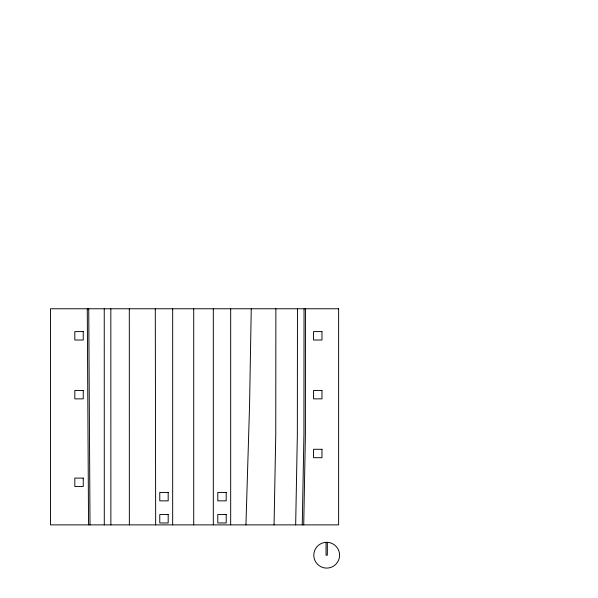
<?xml version="1.0" encoding="UTF-8"?>
<svg xmlns="http://www.w3.org/2000/svg" width="598" height="598" viewBox="0 0 598 598"><rect width="100%" height="100%" fill="white"/><g stroke="black" fill="none" stroke-linecap="round" stroke-linejoin="round"><path stroke-width="0.9" d="M251.25 308.77L249.538 406.214L245.942 524.88M302.259 524.88L303.934 434.731L304.046 308.77M303.724 524.872L305.399 434.746L305.511 308.77M274.063 524.88L275.76 434.522L275.872 308.77M295.666 524.88L297.348 434.686L297.46 308.77M155.667 524.88L155.293 308.77M88.736 308.77L90.014 524.88M87.271 308.77L88.549 524.88M129.355 524.88L129.31 308.77M110.877 524.88L110.832 308.77M104.291 524.88L104.246 308.77M327.338 542.356L327.338 555.206L326.052 555.206L326.052 542.356M230.679 308.77L230.679 524.88M213.314 308.77L213.314 524.88M193.715 308.77L193.715 524.88M172.673 308.77L172.673 524.88M326.695 542.311L325.013 542.423A12.894 12.894 0 0 0 315.819 562.135A12.894 12.894 0 0 0 337.571 562.135A12.894 12.894 0 0 0 328.377 542.423L326.695 542.311M338.625 308.77L50.479 308.77L50.479 524.88L338.625 524.88L338.625 308.77M83.242 331.598L74.825 331.598L74.825 340.015L83.242 340.015L83.242 331.598M321.971 331.598L313.554 331.598L313.554 340.015L321.971 340.015L321.971 331.598M83.242 390.442L74.825 390.442L74.825 398.859L83.242 398.859L83.242 390.442M321.971 390.442L313.554 390.442L313.554 398.859L321.971 398.859L321.971 390.442M321.971 449.285L313.554 449.285L313.554 457.702L321.971 457.702L321.971 449.285M83.242 478.101L74.825 478.101L74.825 486.51L83.242 486.51L83.242 478.101M168.188 492.438L159.771 492.438L159.771 500.855L168.188 500.855L168.188 492.438M226.201 492.438L217.784 492.438L217.784 500.855L226.201 500.855L226.201 492.438M168.188 514.542L159.771 514.542L159.771 522.958L168.188 522.958L168.188 514.542M226.201 514.542L217.784 514.542L217.784 522.958L226.201 522.958L226.201 514.542"/></g></svg>
